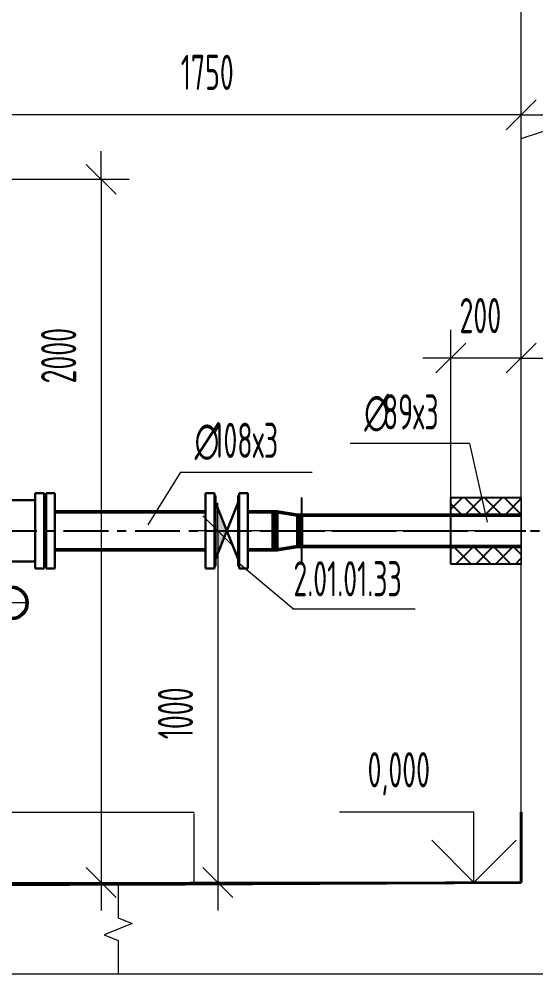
# Model space of a CAD drawing. Header units: millimetres. Extents: x -2281 to 5887, y 0 to 4166.
# Drawn here: x 2912.8 to 2949.5, y 162.7 to 230.5 of the extents above; entities that cross this region are included whole.
import ezdxf

# ---------------------------------------------------------------- set-up
doc = ezdxf.new("R2010")
doc.units = ezdxf.units.MM
for name, pattern in [('K5LT32781', [0]), ('K5LT32784', [0]), ('K5LT32785', [0]), ('K5LT32814', [5.08, 3.175, -0.635, 0.635, -0.635]), ('K5LT32817', [100.2, 50, -25, 0.2, -25]), ('K5LT32885', [0]), ('K5LT32897', [0]), ('K5LT_AXLED', [19.5, 15, -1.5, 1.5, -1.5]), ('K5LT_THIN', [0]), ('K5LT_THIN_INCLUDED_TO_HATCHING', [0])]:
    doc.linetypes.add(name, pattern=pattern)
doc.layers.add('Системный слой', color=7, linetype='Continuous')
doc.styles.add('KDIMTEXTSTYLE', font='GOST_AU.SHX', dxfattribs={"width": 0.96, "oblique": 15, "height": 5})
doc.styles.add('KTEXTSTYLE', font='GOST_AU.SHX', dxfattribs={"width": 0.96, "height": 5})
doc.dimstyles.new('KDIMSTYLE (0.03)', dxfattribs={"dimtxt": 5, "dimasz": 1, "dimexe": 2, "dimexo": 0, "dimgap": 1, "dimtad": 1, "dimlfac": 40, "dimtxsty": 'KDIMTEXTSTYLE', "dimsah": 1, "dimcen": 0, "dimdle": 1, "dimadec": 0, "dimazin": 0, "dimtfac": 0.667, "dimtmove": 0, "dimatfit": 3, "dimfxl": 1, "dimtvp": 1, "dimtolj": 1, "dimtzin": 0, "dimarcsym": 0})

# ---------------------------------------------------------------- blocks, each defined once
blk = doc.blocks.new('U35')
at = {"layer": 'Системный слой', "color": 7, "linetype": 'K5LT_THIN_INCLUDED_TO_HATCHING', "lineweight": 13}
for p, q in [((2919.856, 169.014), (2919.856, 166.634)), ((2919.856, 166.634), (2920.856, 166.234)), ((2920.856, 166.234), (2918.856, 165.434)), ((2918.856, 165.434), (2919.856, 165.034)), ((2919.856, 165.034), (2919.856, 162.653))]:
    blk.add_line(p, q, dxfattribs=at)
blk = doc.blocks.new('U47')
at = {"layer": 'Системный слой', "true_color": 0xbf7fff}
blk.add_hatch(color=191, dxfattribs=at).paths.add_polyline_path([(2926.777, 192.124), (2927.577, 194.149), (2926.777, 196.174)])
at = {"layer": 'Системный слой', "color": 191, "linetype": 'K5LT32885', "lineweight": 30, "true_color": 0xbf7fff}
for p, q in [((2926.777, 192.124), (2928.377, 196.174)), ((2926.777, 196.174), (2928.377, 192.124)), ((2926.777, 192.124), (2926.777, 196.174)), ((2928.377, 192.124), (2928.377, 196.174))]:
    blk.add_line(p, q, dxfattribs=at)
blk = doc.blocks.new('U51')
at = {"layer": 'Системный слой', "color": 191, "linetype": 'K5LT32897', "lineweight": 30, "true_color": 0xbf7fff}
for p, q in [((2914.748, 191.461), (2914.748, 196.836)), ((2914.748, 196.836), (2915.373, 196.836)), ((2915.373, 191.461), (2915.373, 196.836)), ((2914.673, 196.632), (2914.748, 196.695)), ((2914.673, 196.632), (2914.673, 191.666)), ((2914.673, 191.899), (2914.673, 196.399)), ((2914.673, 191.666), (2914.748, 191.603)), ((2914.748, 191.461), (2915.373, 191.461))]:
    blk.add_line(p, q, dxfattribs=at)
blk = doc.blocks.new('U50')
at = {"layer": 'Системный слой'}
blk.add_blockref('U51', (0, 0), dxfattribs=at)
blk = doc.blocks.new('U55')
at = {"layer": 'Системный слой', "color": 191, "linetype": 'K5LT32897', "lineweight": 30, "true_color": 0xbf7fff}
for p, q in [((2913.973, 191.461), (2913.973, 196.836)), ((2914.598, 196.836), (2913.973, 196.836)), ((2914.598, 191.461), (2914.598, 196.836)), ((2914.673, 196.632), (2914.598, 196.695)), ((2914.673, 196.632), (2914.673, 191.666)), ((2914.673, 191.899), (2914.673, 196.399)), ((2914.598, 191.461), (2913.973, 191.461)), ((2914.673, 191.666), (2914.598, 191.603))]:
    blk.add_line(p, q, dxfattribs=at)
blk = doc.blocks.new('U54')
at = {"layer": 'Системный слой'}
blk.add_blockref('U55', (0, 0), dxfattribs=at)
blk = doc.blocks.new('U57')
at = {"layer": 'Системный слой', "color": 191, "linetype": 'K5LT32897', "lineweight": 30, "true_color": 0xbf7fff}
for p, q in [((2928.452, 191.461), (2928.452, 196.836)), ((2928.452, 196.836), (2929.077, 196.836)), ((2929.077, 191.461), (2929.077, 196.836)), ((2928.377, 196.632), (2928.452, 196.695)), ((2928.377, 196.632), (2928.377, 191.666)), ((2928.377, 191.899), (2928.377, 196.399)), ((2928.377, 191.666), (2928.452, 191.603)), ((2928.452, 191.461), (2929.077, 191.461))]:
    blk.add_line(p, q, dxfattribs=at)
blk = doc.blocks.new('U56')
at = {"layer": 'Системный слой'}
blk.add_blockref('U57', (0, 0), dxfattribs=at)
blk = doc.blocks.new('U59')
at = {"layer": 'Системный слой', "color": 191, "linetype": 'K5LT32897', "lineweight": 30, "true_color": 0xbf7fff}
for p, q in [((2926.077, 191.461), (2926.077, 196.836)), ((2926.702, 196.836), (2926.077, 196.836)), ((2926.702, 191.461), (2926.702, 196.836)), ((2926.777, 196.632), (2926.702, 196.695)), ((2926.777, 196.632), (2926.777, 191.666)), ((2926.777, 191.899), (2926.777, 196.399)), ((2926.702, 191.461), (2926.077, 191.461)), ((2926.777, 191.666), (2926.702, 191.603))]:
    blk.add_line(p, q, dxfattribs=at)
blk = doc.blocks.new('U58')
at = {"layer": 'Системный слой'}
blk.add_blockref('U59', (0, 0), dxfattribs=at)
blk = doc.blocks.new('U466')
at = {"layer": 'Системный слой', "true_color": 0xbf7fff}
blk.add_hatch(color=191, dxfattribs=at).paths.add_polyline_path([(2926.777, 192.124), (2927.577, 194.149), (2926.777, 196.174)])
at = {"layer": 'Системный слой', "color": 191, "linetype": 'K5LT32885', "lineweight": 30, "true_color": 0xbf7fff}
for p, q in [((2926.777, 192.124), (2928.377, 196.174)), ((2926.777, 196.174), (2928.377, 192.124)), ((2926.777, 192.124), (2926.777, 196.174)), ((2928.377, 192.124), (2928.377, 196.174))]:
    blk.add_line(p, q, dxfattribs=at)
blk = doc.blocks.new('U467')
at = {"layer": 'Системный слой', "color": 191, "linetype": 'K5LT32781', "lineweight": 50, "true_color": 0xbf7fff}
for p, q in [((2930.877, 195.499), (2930.877, 192.799)), ((2930.877, 195.499), (2931.127, 195.499)), ((2931.127, 195.499), (2931.127, 192.799)), ((2931.127, 195.499), (2932.627, 195.261)), ((2932.627, 195.261), (2932.877, 195.261)), ((2932.627, 195.261), (2932.627, 193.036)), ((2932.877, 195.261), (2932.877, 193.036)), ((2930.877, 192.799), (2931.127, 192.799)), ((2931.127, 192.799), (2932.627, 193.036)), ((2932.627, 193.036), (2932.877, 193.036))]:
    blk.add_line(p, q, dxfattribs=at)
blk = doc.blocks.new('U469')
at = {"layer": 'Системный слой', "color": 191, "linetype": 'K5LT32897', "lineweight": 30, "true_color": 0xbf7fff}
for p, q in [((2928.452, 191.461), (2928.452, 196.836)), ((2928.452, 196.836), (2929.077, 196.836)), ((2929.077, 191.461), (2929.077, 196.836)), ((2928.377, 196.632), (2928.452, 196.695)), ((2928.377, 196.632), (2928.377, 191.666)), ((2928.377, 191.899), (2928.377, 196.399)), ((2928.377, 191.666), (2928.452, 191.603)), ((2928.452, 191.461), (2929.077, 191.461))]:
    blk.add_line(p, q, dxfattribs=at)
blk = doc.blocks.new('U468')
at = {"layer": 'Системный слой'}
blk.add_blockref('U469', (0, 0), dxfattribs=at)
blk = doc.blocks.new('U471')
at = {"layer": 'Системный слой', "color": 191, "linetype": 'K5LT32897', "lineweight": 30, "true_color": 0xbf7fff}
for p, q in [((2926.077, 191.461), (2926.077, 196.836)), ((2926.702, 196.836), (2926.077, 196.836)), ((2926.702, 191.461), (2926.702, 196.836)), ((2926.777, 196.632), (2926.702, 196.695)), ((2926.777, 196.632), (2926.777, 191.666)), ((2926.777, 191.899), (2926.777, 196.399)), ((2926.702, 191.461), (2926.077, 191.461)), ((2926.777, 191.666), (2926.702, 191.603))]:
    blk.add_line(p, q, dxfattribs=at)
blk = doc.blocks.new('U470')
at = {"layer": 'Системный слой'}
blk.add_blockref('U471', (0, 0), dxfattribs=at)
blk = doc.blocks.new('D11')
at = {"layer": 'Системный слой', "color": 7, "linetype": 'K5LT_THIN', "lineweight": 13, "transparency": 16777216}
for p, q in [((2926.949, 194.149), (2926.949, 196.149)), ((2928.009, 193.088), (2925.888, 195.209)), ((2948.498, 194.149), (2924.949, 194.149)), ((2926.949, 194.149), (2926.949, 169.149)), ((2925.888, 170.21), (2928.009, 168.089)), ((2948.498, 169.149), (2924.949, 169.149)), ((2926.949, 169.149), (2926.949, 167.149))]:
    blk.add_line(p, q, dxfattribs=at)
at = {"transparency": 16777216}
blk.add_wipeout([(2925.699, 179.334), (2922.131, 179.334), (2922.131, 183.779), (2925.699, 183.779)], dxfattribs=at).dxf.layer = 'Системный слой'
at = {"layer": 'Системный слой', "color": 7, "transparency": 16777216, "insert": (2922.681, 179.334), "char_height": 2.5, "attachment_point": 1, "rotation": 90, "style": 'KTEXTSTYLE'}
blk.add_mtext('\\H3.5;\\W0.965;\\Q15;\\Q0;\\W0.715;\\H2.50;1000', dxfattribs=at)
blk = doc.blocks.new('KDIMARROW_03')
at = {"layer": 'Системный слой', "color": 0, "linetype": 'K5LT_THIN', "lineweight": 13}
for p, q in [((-1.061, -1.061), (1.061, 1.061)), ((0, 0), (-1, 0)), ((0, 0), (2, 0))]:
    blk.add_line(p, q, dxfattribs=at)
blk = doc.blocks.new('D12')
at = {"layer": 'Системный слой', "color": 7, "linetype": 'K5LT_THIN', "lineweight": 13, "transparency": 16777216}
for p, q in [((2918.652, 219.139), (2918.652, 221.139)), ((2919.712, 218.079), (2917.591, 220.2)), ((2904.748, 219.139), (2920.652, 219.139)), ((2918.652, 219.139), (2918.652, 169.149)), ((2917.591, 170.209), (2919.712, 168.088)), ((2905.349, 169.149), (2920.652, 169.149)), ((2918.652, 169.149), (2918.652, 167.149))]:
    blk.add_line(p, q, dxfattribs=at)
at = {"transparency": 16777216}
blk.add_wipeout([(2917.402, 204.626), (2913.834, 204.626), (2913.834, 209.452), (2917.402, 209.452)], dxfattribs=at).dxf.layer = 'Системный слой'
at = {"layer": 'Системный слой', "color": 7, "transparency": 16777216, "insert": (2914.385, 204.626), "char_height": 2.5, "attachment_point": 1, "rotation": 90, "style": 'KTEXTSTYLE'}
blk.add_mtext('\\H3.5;\\W0.965;\\Q15;\\Q0;\\W0.715;\\H2.50;2000', dxfattribs=at)
blk = doc.blocks.new('D13')
at = {"layer": 'Системный слой', "color": 7, "linetype": 'K5LT_THIN', "lineweight": 13, "transparency": 16777216}
for p, q in [((2904.748, 196.931), (2904.748, 225.723)), ((2948.498, 208.139), (2948.498, 225.723)), ((2905.809, 224.783), (2903.688, 222.662)), ((2947.438, 222.662), (2949.559, 224.783)), ((2904.748, 223.723), (2902.748, 223.723)), ((2948.498, 223.723), (2904.748, 223.723)), ((2948.498, 223.723), (2950.498, 223.723))]:
    blk.add_line(p, q, dxfattribs=at)
at = {"transparency": 16777216}
blk.add_wipeout([(2924.308, 224.973), (2924.308, 228.54), (2928.753, 228.54), (2928.753, 224.973)], dxfattribs=at).dxf.layer = 'Системный слой'
at = {"layer": 'Системный слой', "color": 7, "transparency": 16777216, "insert": (2924.308, 227.99), "char_height": 2.5, "attachment_point": 1, "style": 'KTEXTSTYLE'}
blk.add_mtext('\\H3.5;\\W0.965;\\Q15;\\Q0;\\W0.715;\\H2.50;1750', dxfattribs=at)
blk = doc.blocks.new('U515')
at = {"layer": 'Системный слой', "color": 7, "linetype": 'K5LT_THIN', "lineweight": 13}
for q in [(2936.345, 200.353), (2946.087, 194.764)]:
    blk.add_line((2944.827, 200.353), q, dxfattribs=at)
at = {"layer": 'Системный слой', "color": 7, "char_height": 2.5, "attachment_point": 1, "style": 'KTEXTSTYLE'}
for s, insert in [('\\H3.5;\\W0.965;\\Q15;\\Q0;\\W0.715;\\H2.50;∅', (2937.345, 203.853)), ('\\H3.5;\\W0.965;\\Q15;\\Q0;\\W0.715;\\H2.50;89х3', (2938.668, 203.853))]:
    blk.add_mtext(s, dxfattribs=dict(at, insert=insert))
blk = doc.blocks.new('U522')
at = {"layer": 'Системный слой', "color": 7, "linetype": 'K5LT_THIN', "lineweight": 13}
for q in [(2921.965, 194.581), (2933.637, 198.33)]:
    blk.add_line((2924.295, 198.33), q, dxfattribs=at)
at = {"layer": 'Системный слой', "color": 7, "char_height": 2.5, "attachment_point": 1, "style": 'KTEXTSTYLE'}
for s, insert in [('\\H3.5;\\W0.965;\\Q15;\\Q0;\\W0.715;\\H2.50;∅', (2925.295, 201.83)), ('\\H3.5;\\W0.965;\\Q15;\\Q0;\\W0.715;\\H2.50;108х3', (2926.618, 201.83))]:
    blk.add_mtext(s, dxfattribs=dict(at, insert=insert))
blk = doc.blocks.new('U676')
at = {"layer": 'Системный слой', "color": 7, "linetype": 'K5LT_THIN', "lineweight": 13}
for p, q in [((2945.137, 174.149), (2935.58, 174.149)), ((2945.137, 169.149), (2945.137, 174.149)), ((2942.137, 172.149), (2945.137, 169.149)), ((2945.137, 169.149), (2948.137, 172.149)), ((2948.498, 169.149), (2943.137, 169.149))]:
    blk.add_line(p, q, dxfattribs=at)
at = {"layer": 'Системный слой', "color": 7, "insert": (2937.58, 178.416), "char_height": 2.5, "attachment_point": 1, "style": 'KTEXTSTYLE'}
blk.add_mtext('\\H3.5;\\W0.965;\\Q15;\\Q0;\\W0.715;\\H2.50;0,000', dxfattribs=at)
blk = doc.blocks.new('D230')
at = {"layer": 'Системный слой', "color": 7, "linetype": 'K5LT_THIN', "lineweight": 13, "transparency": 16777216}
for p, q in [((2926.949, 194.149), (2926.949, 196.149)), ((2928.009, 193.088), (2925.888, 195.209)), ((2948.498, 194.149), (2924.949, 194.149)), ((2926.949, 194.149), (2926.949, 169.149)), ((2925.888, 170.21), (2928.009, 168.089)), ((2948.498, 169.149), (2924.949, 169.149)), ((2926.949, 169.149), (2926.949, 167.149))]:
    blk.add_line(p, q, dxfattribs=at)
at = {"transparency": 16777216}
blk.add_wipeout([(2925.699, 179.334), (2922.131, 179.334), (2922.131, 183.779), (2925.699, 183.779)], dxfattribs=at).dxf.layer = 'Системный слой'
at = {"layer": 'Системный слой', "color": 7, "transparency": 16777216, "insert": (2922.681, 179.334), "char_height": 2.5, "attachment_point": 1, "rotation": 90, "style": 'KTEXTSTYLE'}
blk.add_mtext('\\H3.5;\\W0.965;\\Q15;\\Q0;\\W0.715;\\H2.50;1000', dxfattribs=at)
blk = doc.blocks.new('U683')
at = {"layer": 'Системный слой', "color": 7, "linetype": 'K5LT_THIN', "lineweight": 13}
for q in [(2936.345, 200.353), (2946.087, 194.764)]:
    blk.add_line((2944.827, 200.353), q, dxfattribs=at)
at = {"layer": 'Системный слой', "color": 7, "char_height": 2.5, "attachment_point": 1, "style": 'KTEXTSTYLE'}
for s, insert in [('\\H3.5;\\W0.965;\\Q15;\\Q0;\\W0.715;\\H2.50;∅', (2937.345, 203.853)), ('\\H3.5;\\W0.965;\\Q15;\\Q0;\\W0.715;\\H2.50;89х3', (2938.668, 203.853))]:
    blk.add_mtext(s, dxfattribs=dict(at, insert=insert))
blk = doc.blocks.new('D237')
at = {"layer": 'Системный слой', "color": 7, "linetype": 'K5LT_THIN', "lineweight": 13, "transparency": 16777216}
for p, q in [((2943.498, 196.511), (2943.498, 208.429)), ((2948.498, 196.511), (2948.498, 208.429)), ((2943.498, 206.429), (2941.498, 206.429)), ((2948.498, 206.429), (2943.498, 206.429)), ((2948.498, 206.429), (2950.498, 206.429))]:
    blk.add_line(p, q, dxfattribs=at)
at = {"transparency": 16777216}
blk.add_wipeout([(2944.113, 207.429), (2944.113, 210.997), (2947.733, 210.997), (2947.733, 207.429)], dxfattribs=at).dxf.layer = 'Системный слой'
at = {"layer": 'Системный слой', "color": 7, "linetype": 'K5LT_THIN', "lineweight": 13, "transparency": 16777216}
for p, q in [((2944.559, 207.489), (2942.438, 205.368)), ((2947.438, 205.368), (2949.559, 207.489))]:
    blk.add_line(p, q, dxfattribs=at)
at = {"layer": 'Системный слой', "color": 7, "transparency": 16777216, "insert": (2944.113, 210.696), "char_height": 2.5, "attachment_point": 1, "style": 'KTEXTSTYLE'}
blk.add_mtext('\\H3.5;\\W0.965;\\Q15;\\Q0;\\W0.715;\\H2.50;200', dxfattribs=at)

msp = doc.modelspace()

# ---------------------------------------------------------------- hatches: boundary and pattern name
at = {"layer": 'Системный слой', "true_color": 0x009300}
h = msp.add_hatch(dxfattribs=at)
h.set_pattern_fill('', color=94, angle=45, style=0, pattern_type=0)
h.set_pattern_definition([(45, (0, 0), (-0.70710678, 0.70710678), []), (135, (0, 0), (-0.70710678, -0.70710678), [])])
h.paths.add_polyline_path([(2948.49817, 196.51139), (2943.49817, 196.51139), (2943.49817, 195.26139), (2948.49817, 195.26139)])
h.paths.add_polyline_path([(2948.49817, 193.03639), (2943.49817, 193.03639), (2943.49817, 191.78639), (2948.49817, 191.78639)])

# ---------------------------------------------------------------- linework, layer by layer
at = {"layer": 'Системный слой', "color": 7, "linetype": 'K5LT_THIN', "lineweight": 13}
for p, q in [((2948.49817, 169.14901), (2948.49817, 419.14885)), ((2948.49817, 169.14901), (2948.49817, 264.01512)), ((2948.49967, 222.02492), (2952.24967, 223.275)), ((2928.37746, 191.89889), (2932.31232, 188.61106)), ((2932.24741, 188.61106), (2940.95177, 188.61106)), ((2893.74817, 174.14889), (2925.25108, 174.14889)), ((2925.24817, 174.06128), (2925.24817, 169.06115)), ((2580.99817, 169.14901), (2948.49817, 169.14901)), ((2577.39047, 162.65325), (2952.40686, 162.65325)), ((2919.85591, 162.65325), (2952.40686, 162.65325))]:
    msp.add_line(p, q, dxfattribs=at)
at = {"layer": 'Системный слой', "color": 191, "linetype": 'K5LT32885', "lineweight": 30, "true_color": 0xbf7fff}
for p, q in [((2903.43517, 196.32077), (2913.97317, 196.32077)), ((2903.43517, 191.97701), (2913.97317, 191.97701))]:
    msp.add_line(p, q, dxfattribs=at)
at = {"layer": 'Системный слой', "color": 114, "linetype": 'K5LT32817', "lineweight": 25, "true_color": 0x00a552}
for p, q in [((2932.87746, 196.51139), (2932.87746, 195.26139)), ((2943.49817, 196.51139), (2948.49817, 196.51139)), ((2943.49817, 191.78639), (2943.49817, 196.51139)), ((2932.87746, 193.03639), (2932.87746, 191.78639)), ((2948.49817, 191.78639), (2943.49817, 191.78639))]:
    msp.add_line(p, q, dxfattribs=at)
at = {"layer": 'Системный слой', "color": 7, "linetype": 'K5LT_THIN_INCLUDED_TO_HATCHING', "lineweight": 13}
for p in [(2948.49817, 196.51139), (2948.49817, 195.26139)]:
    msp.add_line(p, (2948.49817, 191.78639), dxfattribs=at)
at = {"layer": 'Системный слой', "color": 191, "linetype": 'K5LT32781', "lineweight": 50, "true_color": 0xbf7fff}
for p, q in [((2926.07746, 195.49889), (2915.37317, 195.49889)), ((2924.97746, 195.49889), (2926.07746, 195.49889)), ((2924.97746, 195.49889), (2926.07746, 195.49889)), ((2929.07746, 195.49889), (2931.17493, 195.49889)), ((2929.07746, 195.49889), (2931.17493, 195.49889)), ((2932.62746, 195.26139), (2948.49817, 195.26139)), ((2915.37317, 192.79889), (2926.07746, 192.79889)), ((2924.97746, 192.79889), (2926.07746, 192.79889)), ((2929.07746, 192.79889), (2931.17493, 192.79889)), ((2929.07746, 192.79889), (2931.17493, 192.79889)), ((2948.49817, 193.03639), (2932.62746, 193.03639))]:
    msp.add_line(p, q, dxfattribs=at)
at = {"layer": 'Системный слой', "color": 191, "linetype": 'K5LT32814', "lineweight": 25, "true_color": 0xbf7fff}
for p, q in [((2900.74817, 194.14889), (2948.8286, 194.14889)), ((2930.10278, 194.14889), (2956.5786, 194.14889))]:
    msp.add_line(p, q, dxfattribs=at)
at = {"layer": 'Системный слой', "color": 30, "linetype": 'K5LT_AXLED', "lineweight": 13, "true_color": 0xff8000}
msp.add_line((2913.40099, 189.02397), (2877.54814, 189.02397), dxfattribs=at)
at = {"layer": 'Системный слой', "color": 7, "linetype": 'K5LT32785', "lineweight": 40}
for p, q in [((2948.49817, 169.14901), (2948.49817, 174.14953)), ((2948.49817, 169.14901), (2948.49817, 174.14953)), ((2852.56566, 168.69901), (2948.49817, 169.14901)), ((2919.85591, 169.01425), (2948.49817, 169.14901))]:
    msp.add_line(p, q, dxfattribs=at)
at = {"layer": 'Системный слой', "color": 200, "linetype": 'K5LT32784', "lineweight": 50, "true_color": 0xbf00ff}
msp.add_circle((2912.28849, 189.02397), 1.1125, dxfattribs=at)

# ---------------------------------------------------------------- block references
at = {"layer": 'Системный слой'}
for name in ['U54', 'U50', 'U58', 'U470', 'U56', 'U468', 'U47', 'U466', 'U467', 'U35']:
    msp.add_blockref(name, (0, 0), dxfattribs=at)

# ---------------------------------------------------------------- next in the draw order: dimensions: what is measured, and where the dimension line sits
at = {"layer": 'Системный слой', "color": 7}
for base, p1, p2, picture, middle in [((2918.65186, 219.1392), (2905.34914, 169.14893), (2904.74817, 219.1392), 'D12', (2918.65186, 207.1392)), ((2926.94878, 194.14889), (2948.49817, 169.14901), (2948.49817, 194.14889), 'D11', (2926.94878, 181.64895))]:
    dim = msp.add_linear_dim(base=base, p1=p1, p2=p2, angle=90, dimstyle='KDIMSTYLE (0.03)', override={"dimexo": 0, "dimpost": '\\H2.5;\\W0.715;\\Q0;<>', "dimblk1": 'KDIMARROW_03', "dimblk2": 'KDIMARROW_03', "dimse1": 0, "dimse2": 0, "dimclrt": 7, "dimtolj": 1}, dxfattribs=at)
    dim.commit()
    dim.dimension.update_dxf_attribs({"geometry": picture, "text_midpoint": middle, "dimtype": 160})

# ---------------------------------------------------------------- next in the draw order: block references
at = {"layer": 'Системный слой'}
msp.add_blockref('U676', (0, 0), dxfattribs=at)

# ---------------------------------------------------------------- next in the draw order: dimensions: what is measured, and where the dimension line sits
at = {"layer": 'Системный слой', "color": 7}
dim = msp.add_linear_dim(base=(2948.49817, 223.72259), p1=(2904.74817, 196.93087), p2=(2948.49817, 208.13881), dimstyle='KDIMSTYLE (0.03)', override={"dimexo": 0, "dimpost": '\\H2.5;\\W0.715;\\Q0;<>', "dimblk1": 'KDIMARROW_03', "dimblk2": 'KDIMARROW_03', "dimse1": 0, "dimse2": 0, "dimclrt": 7, "dimtolj": 1}, dxfattribs=at)
dim.commit()
dim.dimension.update_dxf_attribs({"geometry": 'D13', "text_midpoint": (2926.62317, 223.72259), "dimtype": 160})

# ---------------------------------------------------------------- next in the draw order: block references
at = {"layer": 'Системный слой'}
for name in ['U515', 'U522']:
    msp.add_blockref(name, (0, 0), dxfattribs=at)

# ---------------------------------------------------------------- next in the draw order: dimensions: what is measured, and where the dimension line sits
at = {"layer": 'Системный слой', "color": 7}
dim = msp.add_linear_dim(base=(2926.94878, 194.14889), p1=(2948.49817, 169.14901), p2=(2948.49817, 194.14889), angle=90, dimstyle='KDIMSTYLE (0.03)', override={"dimexo": 0, "dimpost": '\\H2.5;\\W0.715;\\Q0;<>', "dimblk1": 'KDIMARROW_03', "dimblk2": 'KDIMARROW_03', "dimse1": 0, "dimse2": 0, "dimclrt": 7, "dimtolj": 1}, dxfattribs=at)
dim.commit()
dim.dimension.update_dxf_attribs({"geometry": 'D230', "text_midpoint": (2926.94878, 181.64895), "dimtype": 160})

# ---------------------------------------------------------------- next in the draw order: block references
at = {"layer": 'Системный слой'}
msp.add_blockref('U683', (0, 0), dxfattribs=at)

# ---------------------------------------------------------------- next in the draw order: texts
at = {"layer": 'Системный слой', "color": 7, "insert": (2932.31232, 191.99198), "char_height": 2.5, "attachment_point": 1, "style": 'KTEXTSTYLE'}
msp.add_mtext('\\H3.5;\\W0.965;\\Q15;\\Q0;\\W0.715;\\H2.50;2.01.01.33', dxfattribs=at)

# ---------------------------------------------------------------- next in the draw order: dimensions: what is measured, and where the dimension line sits
at = {"layer": 'Системный слой', "color": 7}
dim = msp.add_linear_dim(base=(2948.49817, 206.42866), p1=(2943.49817, 196.51139), p2=(2948.49817, 196.51139), dimstyle='KDIMSTYLE (0.03)', override={"dimexo": 0, "dimpost": '\\H2.5;\\W0.715;\\Q0;<>', "dimblk1": 'KDIMARROW_03', "dimblk2": 'KDIMARROW_03', "dimse1": 0, "dimse2": 0, "dimclrt": 7, "dimtolj": 1}, dxfattribs=at)
dim.commit()
dim.dimension.update_dxf_attribs({"geometry": 'D237', "text_midpoint": (2945.99817, 206.42866), "dimtype": 160})

doc.saveas('drawing.dxf')
